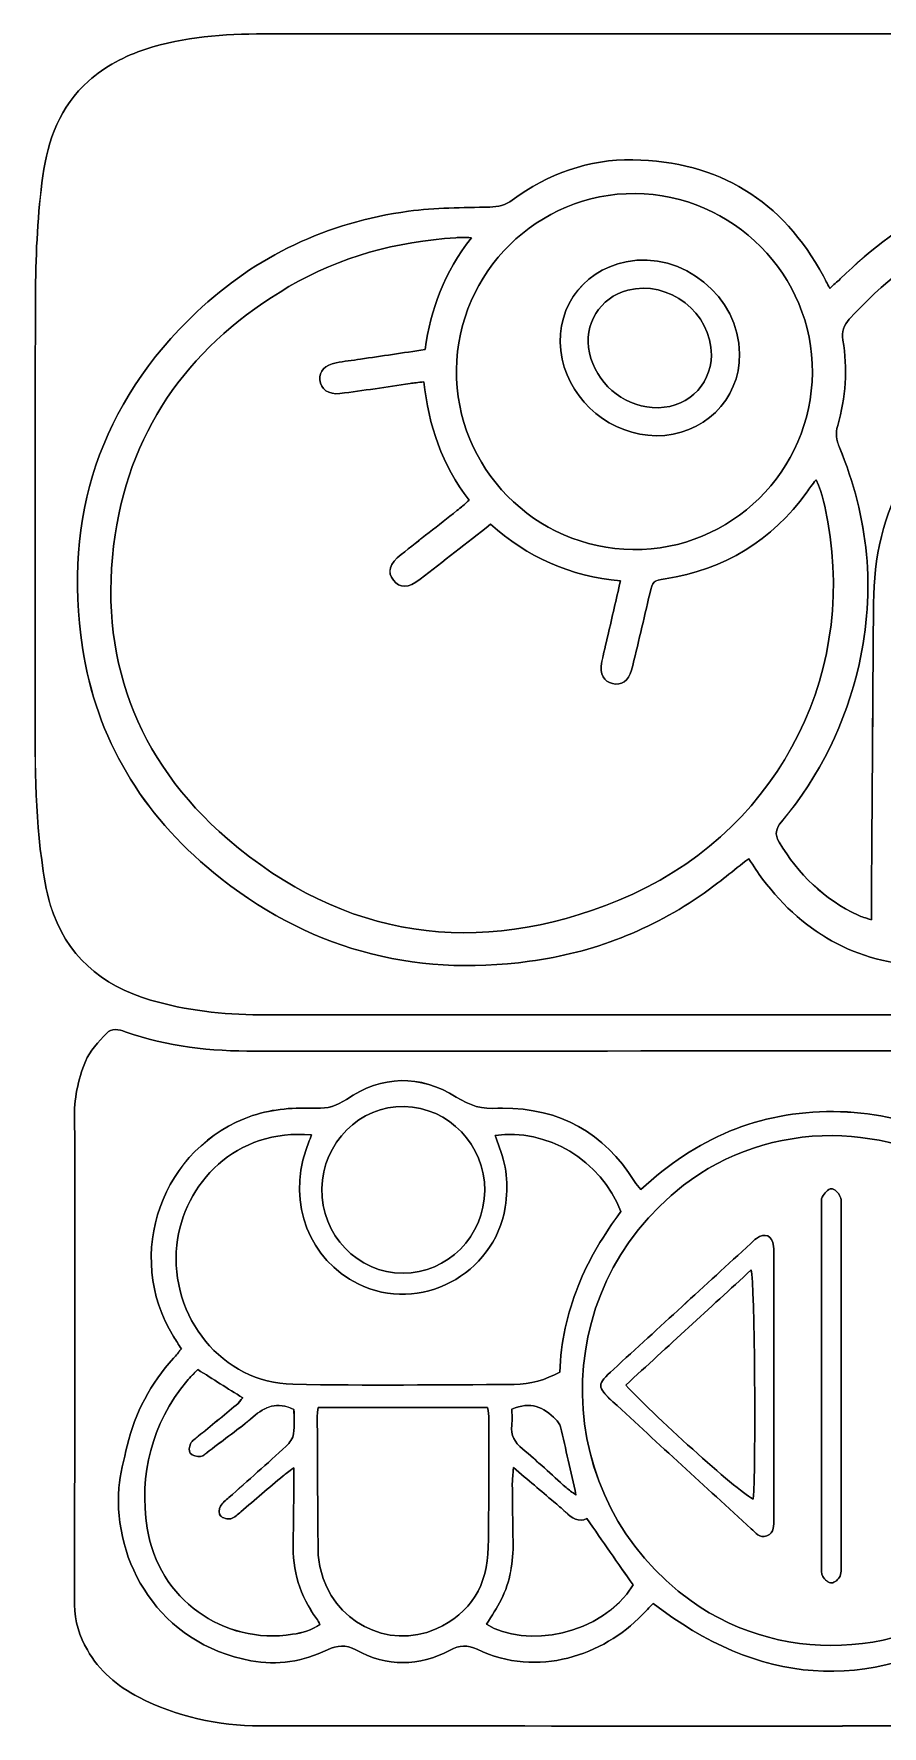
# Model space of a CAD drawing. Extents: x 0 to 300, y 0 to 232.
# Drawn here: x 205.2 to 243.1, y 108.6 to 184 of the extents above; entities that cross this region are included whole.
import ezdxf

# ---------------------------------------------------------------- set-up
doc = ezdxf.new("R2010")
doc.units = 0
doc.layers.get('0').update_dxf_attribs({"linetype": 'CONTINUOUS'})

msp = doc.modelspace()

# ---------------------------------------------------------------- linework, layer by layer
at = {"color": 7}
for points in [[(224.759422, 174.948615)], [(224.759422, 174.948615)], [(235.457339, 169.713339)], [(235.457339, 169.713339)], [(236.717365, 169.764278)], [(236.717365, 169.764278)], [(239.962727, 168.926216)], [(239.962727, 168.926216)], [(237.124448, 147.249216)], [(237.124448, 147.249216)], [(225.812687, 134.903077)], [(225.812687, 134.903077)], [(240.861601, 134.898928)], [(240.861601, 134.898928)], [(225.344363, 132.452851)], [(225.344363, 132.452851)], [(231.637196, 123.770461)], [(231.637196, 123.770461)], [(217.920425, 122.777865)], [(217.920425, 122.777865)], [(226.558744, 122.695161)], [(226.558744, 122.695161)], [(225.425922, 113.105454)], [(225.425922, 113.105454)]]:
    msp.add_lwpolyline(points, close=True, dxfattribs=at)
for points in [[(212.544208, 124.463433), (212.544494, 124.463433)], [(212.54478, 124.463433), (212.544494, 124.463433)], [(238.238669, 123.716088), (238.239241, 123.716088)], [(238.23967, 123.716088), (238.239098, 123.716088)], [(241.243071, 123.745993), (241.243501, 123.745993)], [(241.243787, 123.745993), (241.243358, 123.745993)]]:
    msp.add_lwpolyline(points, dxfattribs=at)
for points in [[(215.498959, 184.038661), (213.708795, 184.039376), (211.937232, 183.911027), (210.221902, 183.355419)], [(210.222045, 183.355419), (211.937375, 183.911027), (213.708938, 184.039376), (215.499103, 184.038661)], [(247.635637, 184.0368), (236.923411, 184.0368), (226.211328, 184.03494), (215.498959, 184.038661)], [(215.499103, 184.038661), (226.211328, 184.03494), (236.923411, 184.0368), (247.635637, 184.0368)], [(210.221902, 183.355419), (209.280245, 183.050357), (208.42072, 182.600062), (207.671086, 181.933561)], [(207.671229, 181.933561), (208.420863, 182.600062), (209.280388, 183.050357), (210.222045, 183.355419)], [(207.671086, 181.933561), (206.399041, 180.802743), (205.852591, 179.296034), (205.635384, 177.703044)], [(205.635527, 177.703044), (205.852734, 179.296177), (206.399184, 180.802886), (207.671229, 181.933561)], [(226.575771, 176.628602), (228.174199, 177.799485), (229.981105, 178.455683), (231.953419, 178.423345)], [(231.953705, 178.423345), (229.981391, 178.455683), (228.174485, 177.799485), (226.576058, 176.628602)], [(231.953419, 178.423345), (235.777139, 178.360673), (238.630155, 176.615009), (240.454804, 173.23214)], [(240.45509, 173.23214), (238.630442, 176.615009), (235.777425, 178.360673), (231.953705, 178.423345)], [(241.203722, 173.109085), (243.977755, 175.83919), (247.263467, 177.616619), (251.121385, 178.171512)], [(251.121671, 178.171512), (247.263753, 177.616762), (243.978041, 175.83919), (241.204009, 173.109085)], [(205.635384, 177.703044), (205.407875, 176.033073), (205.321308, 174.333769), (205.310719, 172.646341)], [(205.310862, 172.646341), (205.321308, 174.333626), (205.408019, 176.033073), (205.635527, 177.703044)], [(232.052578, 176.917066), (227.719182, 176.946399), (224.134274, 173.410856), (224.085052, 169.059144)], [(224.085052, 169.059144), (224.134274, 173.410713), (227.719038, 176.946399), (232.052578, 176.917066)], [(225.568008, 176.312952), (225.95649, 176.320965), (226.263555, 176.399806), (226.575771, 176.628602)], [(226.576058, 176.628602), (226.263841, 176.399949), (225.956776, 176.321108), (225.568294, 176.312952)], [(239.962727, 168.926216), (240.000788, 173.277785), (236.427471, 176.887447), (232.052578, 176.917066)], [(232.052578, 176.917066), (236.427471, 176.887447), (240.000788, 173.277785), (239.962727, 168.926216)], [(252.492733, 176.79072), (248.145599, 176.420696), (244.534793, 174.531372), (241.608659, 171.307331)], [(241.609088, 171.307188), (244.535222, 174.531229), (248.146172, 176.420553), (252.493162, 176.790577)], [(212.494271, 171.628133), (215.15183, 174.142604), (218.326077, 175.632143), (221.943179, 176.124935)], [(221.943465, 176.124935), (218.326363, 175.632143), (215.152116, 174.142604), (212.494557, 171.628133)], [(221.943179, 176.124935), (223.138387, 176.287768), (224.358349, 176.288341), (225.568008, 176.312952)], [(225.568294, 176.312952), (224.358635, 176.288341), (223.138673, 176.287625), (221.943465, 176.124935)], [(216.613037, 172.763673), (218.906582, 174.110839), (221.409464, 174.774478), (224.05157, 174.947327)], [(224.051856, 174.947184), (221.409607, 174.774335), (218.906868, 174.110696), (216.613323, 172.76353)], [(224.759422, 174.948615), (223.5376, 173.395546), (222.934344, 171.760917), (222.684228, 169.956587)], [(222.684514, 169.956444), (222.934488, 171.760917), (223.5376, 173.395403), (224.759422, 174.948615)], [(224.05157, 174.947327), (224.228998, 174.958774), (224.407428, 174.948615), (224.759422, 174.948615)], [(224.759422, 174.948615), (224.407428, 174.948615), (224.228998, 174.958774), (224.051856, 174.947184)], [(231.656799, 173.874745), (234.164975, 174.378841), (236.703486, 172.316954), (236.717365, 169.764278)], [(236.717365, 169.764278), (236.703486, 172.316954), (234.164975, 174.378841), (231.656942, 173.874745)], [(231.656942, 173.874745), (229.594626, 173.460221), (228.364648, 171.586923), (228.80364, 169.5289)], [(228.803497, 169.5289), (228.364648, 171.58678), (229.594483, 173.460221), (231.656799, 173.874745)], [(235.457339, 169.713339), (235.469788, 171.590501), (233.549557, 173.078894), (231.725481, 172.605848)], [(231.725481, 172.605991), (233.549557, 173.078751), (235.469788, 171.590501), (235.457339, 169.713339)], [(240.454804, 173.23214), (240.540799, 173.072741), (240.62007, 172.909908), (240.733967, 172.687264)], [(240.734253, 172.687264), (240.620356, 172.909908), (240.540942, 173.072741), (240.45509, 173.23214)], [(240.733967, 172.687264), (240.911395, 172.846091), (241.063783, 172.971292), (241.203722, 173.109085)], [(241.204009, 173.109085), (241.063926, 172.971292), (240.911681, 172.846091), (240.734253, 172.687264)], [(205.310719, 172.646341), (205.273803, 166.741131), (205.297698, 160.835635), (205.295695, 154.930139)], [(205.295838, 154.930139), (205.297984, 160.835492), (205.274089, 166.741131), (205.310862, 172.646341)], [(208.858424, 161.688149), (209.592462, 166.612066), (212.343027, 170.255783), (216.613037, 172.763673)], [(216.613323, 172.76353), (212.343171, 170.25564), (209.592748, 166.611923), (208.85871, 161.688006)], [(230.017878, 169.809923), (229.741004, 171.080108), (230.475042, 172.281755), (231.725481, 172.605991)], [(231.725481, 172.605848), (230.475185, 172.281612), (229.741147, 171.079965), (230.017878, 169.80978)], [(207.405659, 156.674229), (206.529966, 162.496878), (208.177186, 167.543421), (212.494271, 171.628133)], [(212.494557, 171.628133), (208.177472, 167.543564), (206.530252, 162.496878), (207.405946, 156.674229)], [(241.608659, 171.307331), (241.359687, 171.03289), (241.263247, 170.763743), (241.324774, 170.379983)], [(241.325203, 170.37984), (241.263676, 170.763743), (241.360117, 171.032747), (241.609088, 171.307188)], [(222.684228, 169.956587), (221.697498, 169.810495), (220.749832, 169.67027), (219.802308, 169.530188)], [(219.802594, 169.530044), (220.750118, 169.670127), (221.697642, 169.810495), (222.684514, 169.956444)], [(241.324774, 170.379983), (241.530104, 169.098636), (241.457416, 167.821011), (241.092114, 166.574578)], [(241.092544, 166.574435), (241.457845, 167.820867), (241.530534, 169.098493), (241.325203, 170.37984)], [(218.716419, 169.367068), (218.22377, 169.274777), (217.959344, 168.988602), (217.990394, 168.611424)], [(217.990681, 168.611281), (217.959631, 168.988602), (218.224056, 169.274634), (218.716705, 169.366925)], [(219.802308, 169.530188), (219.440297, 169.476673), (219.075997, 169.434462), (218.716419, 169.367068)], [(218.716705, 169.366925), (219.076283, 169.434319), (219.440583, 169.47653), (219.802594, 169.530044)], [(232.98937, 166.115411), (231.011189, 166.136874), (229.214443, 167.602087), (228.803497, 169.5289)], [(228.80364, 169.5289), (229.214586, 167.602087), (231.011333, 166.136874), (232.989514, 166.115411)], [(232.821672, 167.371574), (231.471358, 167.475026), (230.305769, 168.488799), (230.017878, 169.809923)], [(230.017878, 169.80978), (230.305769, 168.488656), (231.471358, 167.474883), (232.821672, 167.37143)], [(232.821672, 167.37143), (234.276011, 167.259965), (235.448181, 168.301354), (235.457339, 169.713339)], [(235.457339, 169.713339), (235.448181, 168.301354), (234.276011, 167.259965), (232.821672, 167.371574)], [(236.717365, 169.764278), (236.728383, 167.701103), (235.085169, 166.092517), (232.98937, 166.115411)], [(232.989514, 166.115411), (235.085026, 166.092517), (236.728383, 167.70096), (236.717365, 169.764278)], [(217.990394, 168.611424), (218.024449, 168.198332), (218.372867, 167.931188), (218.888124, 167.995863)], [(218.88841, 167.99572), (218.37301, 167.930902), (218.024735, 168.198188), (217.990681, 168.611281)], [(218.888124, 167.995863), (219.931945, 168.126931), (220.971474, 168.292912), (222.013006, 168.443011)], [(222.013292, 168.442868), (220.97176, 168.292769), (219.932231, 168.126788), (218.88841, 167.99572)], [(222.013006, 168.443011), (222.192008, 168.468766), (222.372155, 168.487225), (222.626135, 168.518275)], [(222.626421, 168.518132), (222.372441, 168.487082), (222.192294, 168.468623), (222.013292, 168.442868)], [(222.626135, 168.518275), (222.849494, 166.588886), (223.426994, 164.805447), (224.657401, 163.241361)], [(224.657687, 163.241217), (223.427137, 164.805304), (222.849637, 166.588743), (222.626421, 168.518132)], [(224.085052, 169.059144), (224.035687, 164.687543), (227.575522, 161.082174), (231.959285, 161.038962)], [(231.959285, 161.038962), (227.575379, 161.082174), (224.035687, 164.687543), (224.085052, 169.059144)], [(231.959285, 161.038962), (236.332604, 160.996036), (239.924379, 164.535585), (239.962727, 168.926216)], [(239.962727, 168.926216), (239.924236, 164.535441), (236.332604, 160.996036), (231.959285, 161.038962)], [(241.092114, 166.574578), (240.987231, 166.216573), (241.028584, 165.928539), (241.167235, 165.594001)], [(241.167664, 165.593858), (241.02887, 165.928396), (240.987518, 166.216287), (241.092544, 166.574435)], [(241.167235, 165.594001), (242.467469, 162.46039), (242.79428, 159.233487), (242.044217, 155.912003)], [(242.044646, 155.91186), (242.794709, 159.233344), (242.467898, 162.460247), (241.167664, 165.593858)], [(239.71261, 163.60194), (239.829226, 163.765489), (239.954142, 163.923314), (240.125417, 164.15068)], [(240.125703, 164.150537), (239.954428, 163.923171), (239.829656, 163.765346), (239.712896, 163.601797)], [(240.125417, 164.15068), (240.430908, 163.511652), (240.532643, 162.887363), (240.644967, 162.27266)], [(240.645253, 162.272517), (240.532929, 162.88722), (240.431194, 163.511509), (240.125703, 164.150537)], [(242.689111, 158.653555), (242.70342, 160.680815), (243.119803, 162.614782), (244.153752, 164.371177)], [(244.154181, 164.371034), (243.12009, 162.614638), (242.703706, 160.680671), (242.68954, 158.653412)], [(224.657401, 163.241361), (224.447206, 163.062072), (224.281511, 162.911401), (224.106086, 162.772893)], [(224.106372, 162.77275), (224.281797, 162.911258), (224.447492, 163.061929), (224.657687, 163.241217)], [(233.398171, 159.732289), (236.033838, 160.155112), (238.15482, 161.419002), (239.71261, 163.60194)], [(239.712896, 163.601797), (238.155106, 161.418715), (236.034124, 160.154826), (233.398457, 159.732146)], [(224.106086, 162.772893), (223.280329, 162.120415), (222.44842, 161.475521), (221.625096, 160.819752)], [(221.625382, 160.819609), (222.448706, 161.475378), (223.280472, 162.120415), (224.106372, 162.77275)], [(213.873775, 148.134354), (209.77776, 151.667607), (208.056706, 156.309929), (208.858424, 161.688149)], [(208.85871, 161.688006), (208.056849, 156.309786), (209.778046, 151.667464), (213.874061, 148.134211)], [(222.467165, 159.715691), (223.495819, 160.513832), (224.52018, 161.317839), (225.606642, 162.166775)], [(225.606928, 162.166632), (224.520323, 161.317696), (223.496105, 160.513689), (222.467451, 159.715548)], [(225.606642, 162.166775), (227.24728, 160.700131), (229.154203, 159.846616), (231.398527, 159.638424)], [(231.398813, 159.638281), (229.15449, 159.846473), (227.247566, 160.699988), (225.606928, 162.166632)], [(240.644967, 162.27266), (241.942482, 155.169667), (238.203183, 148.229364), (231.323406, 145.397953)], [(231.323692, 145.39781), (238.203469, 148.22922), (241.942911, 155.169524), (240.645253, 162.272517)], [(221.625096, 160.819752), (221.093098, 160.395928), (220.991935, 160.042502), (221.271814, 159.669045)], [(221.2721, 159.668902), (220.992221, 160.042359), (221.093384, 160.395928), (221.625382, 160.819609)], [(221.271814, 159.669045), (221.549975, 159.29759), (221.94089, 159.307463), (222.467165, 159.715691)], [(222.467451, 159.715548), (221.941033, 159.307177), (221.550262, 159.297447), (221.2721, 159.668902)], [(231.398527, 159.638424), (231.205359, 158.795211), (231.028646, 158.021681), (230.850932, 157.248295)], [(230.851218, 157.248152), (231.028932, 158.021538), (231.205788, 158.795068), (231.398813, 159.638281)], [(232.707632, 159.061496), (232.846426, 159.648154), (232.845568, 159.643718), (233.398171, 159.732289)], [(233.398457, 159.732146), (232.845854, 159.643432), (232.846713, 159.647868), (232.707918, 159.061353)], [(231.892893, 155.658453), (232.180355, 156.788699), (232.439057, 157.926385), (232.707632, 159.061496)], [(232.707918, 159.061353), (232.439343, 157.926242), (232.180498, 156.788699), (231.893179, 155.65831)], [(242.597106, 145.540182), (242.62744, 149.911211), (242.658061, 154.282383), (242.689111, 158.653555)], [(242.68954, 158.653412), (242.65849, 154.282383), (242.62787, 149.911211), (242.597535, 145.540039)], [(230.850932, 157.248295), (230.753632, 156.8249), (230.641023, 156.404366), (230.560608, 155.97768)], [(230.560894, 155.977537), (230.641452, 156.404223), (230.754062, 156.824757), (230.851218, 157.248152)], [(213.244191, 146.633512), (210.064506, 149.238987), (208.018788, 152.597674), (207.405659, 156.674229)], [(207.405946, 156.674229), (208.019074, 152.597531), (210.064793, 149.238987), (213.244477, 146.633512)], [(230.560608, 155.97768), (230.468173, 155.488179), (230.658623, 155.149491), (231.0441, 155.058917)], [(231.044386, 155.058774), (230.658909, 155.149348), (230.46846, 155.488036), (230.560894, 155.977537)], [(231.0441, 155.058917), (231.430864, 154.968057), (231.770983, 155.179397), (231.892893, 155.658453)], [(231.893179, 155.65831), (231.771269, 155.179254), (231.431151, 154.967914), (231.044386, 155.058774)], [(242.044217, 155.912003), (241.454125, 153.298086), (240.304991, 150.95632), (238.589376, 148.899441)], [(238.589805, 148.899298), (240.305278, 150.956177), (241.454554, 153.298086), (242.044646, 155.91186)], [(205.295695, 154.930139), (205.294264, 152.347843), (205.232307, 149.762829), (205.582299, 147.194557)], [(205.582442, 147.194557), (205.232451, 149.762686), (205.29498, 152.347843), (205.295838, 154.930139)], [(238.589376, 148.899441), (238.333249, 148.592376), (238.26514, 148.35156), (238.480629, 147.991123)], [(238.481058, 147.99098), (238.265569, 148.351417), (238.333679, 148.592233), (238.589805, 148.899298)], [(231.323406, 145.397953), (225.029142, 142.807359), (219.058827, 143.661876), (213.873775, 148.134354)], [(213.874061, 148.134211), (219.059113, 143.661733), (225.029428, 142.807216), (231.323692, 145.39781)], [(238.480629, 147.991123), (239.337722, 146.557818), (240.47827, 145.439306), (241.998, 144.726159)], [(241.998429, 144.726016), (240.478699, 145.439162), (239.338151, 146.557675), (238.481058, 147.99098)], [(205.582299, 147.194557), (205.674447, 146.518613), (205.767311, 145.831937), (205.967919, 145.183609)], [(205.968062, 145.183609), (205.767454, 145.831937), (205.674447, 146.518613), (205.582442, 147.194557)], [(237.124448, 147.249216), (236.430618, 146.713927), (235.799461, 146.189655), (235.130957, 145.718039)], [(235.131243, 145.718039), (235.799604, 146.189655), (236.430762, 146.713927), (237.124448, 147.249216)], [(237.124448, 147.249216), (237.355248, 146.908525), (237.535395, 146.616341), (237.741154, 146.343331)], [(237.740868, 146.343331), (237.535395, 146.616341), (237.355391, 146.908525), (237.124448, 147.249216)], [(227.348156, 142.672428), (222.071528, 141.953414), (217.351224, 143.267957), (213.244191, 146.633512)], [(213.244477, 146.633512), (217.35151, 143.267957), (222.071815, 141.953414), (227.348443, 142.672428)], [(235.130957, 145.718039), (232.788905, 144.065525), (230.191013, 143.059908), (227.348156, 142.672428)], [(227.348443, 142.672428), (230.191157, 143.059908), (232.789048, 144.065382), (235.131243, 145.718039)], [(245.323347, 142.466525), (242.15096, 142.47511), (239.639922, 143.824137), (237.740868, 146.343331)], [(237.741154, 146.343331), (239.640208, 143.824137), (242.151246, 142.47511), (245.323633, 142.466525)], [(205.967919, 145.183609), (206.660032, 142.947871), (208.240287, 141.583534), (210.43453, 140.945508)], [(210.434673, 140.945508), (208.24043, 141.583534), (206.660175, 142.947871), (205.968062, 145.183609)], [(242.597106, 144.524692), (242.597106, 144.912029), (242.595103, 145.226106), (242.597106, 145.540182)], [(242.597535, 145.540039), (242.595246, 145.225962), (242.597535, 144.911886), (242.597535, 144.524549)], [(241.998, 144.726159), (242.156111, 144.651897), (242.330964, 144.612834), (242.597106, 144.524692)], [(242.597535, 144.524549), (242.331536, 144.612834), (242.156683, 144.651897), (241.998429, 144.726016)], [(210.43453, 140.945508), (212.016502, 140.485482), (213.652133, 140.287593), (215.30708, 140.287736)], [(215.307223, 140.287736), (213.652419, 140.287593), (212.016646, 140.485339), (210.434673, 140.945508)], [(208.468654, 139.458688), (208.694017, 139.710951), (209.027696, 139.631824), (209.310437, 139.530804)], [(209.31058, 139.530661), (209.027839, 139.631824), (208.69416, 139.710808), (208.468798, 139.458545)], [(215.30708, 140.287736), (233.343941, 140.289453), (251.380516, 140.291313), (269.417377, 140.284016)], [(269.41752, 140.284016), (251.380659, 140.291313), (233.344084, 140.289453), (215.307223, 140.287736)], [(207.536441, 138.211969), (207.727892, 138.677861), (208.12224, 139.071351), (208.468654, 139.458688)], [(208.468798, 139.458545), (208.122383, 139.071208), (207.728035, 138.677718), (207.536584, 138.211826)], [(209.310437, 139.530804), (211.188457, 138.859439), (213.128863, 138.664125), (215.112338, 138.665699)], [(215.112481, 138.665556), (213.129006, 138.663982), (211.1886, 138.859296), (209.31058, 139.530661)], [(207.043649, 135.606923), (207.024189, 136.520106), (207.199614, 137.391793), (207.536441, 138.211969)], [(207.536584, 138.211826), (207.199757, 137.39165), (207.024332, 136.519963), (207.043792, 135.60678)], [(215.112338, 138.665699), (231.068138, 138.677718), (247.023796, 138.673283), (262.979739, 138.672138)], [(262.979882, 138.671995), (247.023939, 138.67314), (231.068281, 138.677575), (215.112481, 138.665556)], [(224.074177, 136.619409), (222.449565, 137.631751), (220.769148, 137.591257), (219.173297, 136.515527)], [(219.17344, 136.515384), (220.769292, 137.591114), (222.449565, 137.631608), (224.07432, 136.619265)], [(225.926012, 136.122753), (225.244774, 136.054214), (224.675287, 136.244949), (224.074177, 136.619409)], [(224.07432, 136.619265), (224.67543, 136.244663), (225.24506, 136.054071), (225.926155, 136.12261)], [(217.839294, 136.119032), (216.875029, 136.157952), (215.921782, 136.10086), (214.991858, 135.789503)], [(214.992001, 135.789359), (215.921925, 136.100717), (216.875172, 136.157809), (217.839437, 136.118889)], [(219.173297, 136.515527), (218.746181, 136.227636), (218.337381, 136.099), (217.839294, 136.119032)], [(217.839437, 136.118889), (218.337524, 136.098714), (218.746324, 136.22735), (219.17344, 136.515384)], [(221.749439, 136.197015), (219.777125, 136.238796), (218.116454, 134.581989), (218.082972, 132.539133)], [(218.082972, 132.53899), (218.116454, 134.581989), (219.777125, 136.238653), (221.749439, 136.196872)], [(225.344363, 132.452851), (225.361962, 134.476963), (223.751086, 136.154661), (221.749439, 136.197015)], [(221.749439, 136.196872), (223.751229, 136.154661), (225.361962, 134.476963), (225.344363, 132.452851)], [(226.131915, 136.123468), (226.063233, 136.123325), (225.993836, 136.129621), (225.926012, 136.122753)], [(225.926155, 136.12261), (225.994122, 136.129478), (226.063376, 136.123182), (226.132058, 136.123325)], [(232.023389, 132.855213), (230.662629, 135.033287), (228.703908, 136.130193), (226.131915, 136.123468)], [(226.132058, 136.123325), (228.704051, 136.13005), (230.662772, 135.033143), (232.023532, 132.85507)], [(240.905672, 135.97151), (237.558861, 135.995691), (234.760934, 134.762279), (232.311996, 132.489196)], [(232.312139, 132.489052), (234.760934, 134.762136), (237.559004, 135.995548), (240.905815, 135.971366)], [(249.407915, 132.396332), (247.014066, 134.660401), (244.241035, 135.947328), (240.905672, 135.97151)], [(240.905815, 135.971366), (244.241178, 135.947185), (247.014066, 134.660258), (249.408058, 132.396189)], [(207.053665, 130.525037), (207.053665, 132.219047), (207.079421, 133.913629), (207.043649, 135.606923)], [(207.043792, 135.60678), (207.079564, 133.913486), (207.053808, 132.218904), (207.053808, 130.524894)], [(214.991858, 135.789503), (210.955797, 134.437901), (209.207128, 129.556909), (211.469051, 125.933225)], [(211.469194, 125.933082), (209.207271, 129.556766), (210.95594, 134.437757), (214.992001, 135.789359)], [(217.61894, 134.930121), (214.260826, 135.236184), (211.900459, 132.766499), (211.609705, 130.008063)], [(211.609705, 130.008063), (211.900459, 132.766499), (214.260826, 135.236184), (217.61894, 134.930121)], [(231.416126, 131.511767), (230.547873, 133.829637), (228.072893, 135.236327), (225.812687, 134.903077)], [(225.812687, 134.903077), (228.072893, 135.236327), (230.547873, 133.829637), (231.416126, 131.511767)], [(217.364817, 134.241585), (217.443372, 134.466947), (217.52994, 134.689591), (217.61894, 134.930121)], [(217.61894, 134.930121), (217.52994, 134.689591), (217.443229, 134.466947), (217.364817, 134.241585)], [(225.812687, 134.903077), (225.867776, 134.739815), (225.89625, 134.632499), (225.939319, 134.531337)], [(225.939319, 134.531337), (225.89625, 134.632499), (225.867776, 134.739815), (225.812687, 134.903077)], [(225.939319, 134.531337), (226.325226, 133.621731), (226.417374, 132.680503), (226.259978, 131.708369)], [(226.259978, 131.708369), (226.417374, 132.680646), (226.325226, 133.621731), (225.939319, 134.531337)], [(234.21477, 132.683365), (236.103235, 134.138419), (238.423681, 134.911949), (240.861601, 134.898928)], [(240.861601, 134.898928), (238.423681, 134.911949), (236.103235, 134.138419), (234.214913, 132.683508)], [(251.06973, 127.853885), (249.507218, 132.067661), (245.359548, 134.875032), (240.861601, 134.898928)], [(240.861601, 134.898928), (245.359691, 134.875032), (249.507361, 132.067517), (251.069587, 127.853742)], [(219.697711, 128.286294), (217.542245, 129.34328), (216.544784, 131.887943), (217.364817, 134.241585)], [(217.364817, 134.241585), (216.544784, 131.887943), (217.542102, 129.34328), (219.697711, 128.286294)], [(232.311996, 132.489196), (232.207971, 132.619834), (232.102087, 132.72901), (232.023389, 132.855213)], [(232.023532, 132.85507), (232.10223, 132.728867), (232.208114, 132.619548), (232.312139, 132.489052)], [(218.082972, 132.539133), (218.048774, 130.470235), (219.681542, 128.764349), (221.701219, 128.758911)], [(221.701219, 128.758768), (219.681542, 128.764349), (218.048774, 130.470092), (218.082972, 132.53899)], [(221.701219, 128.758911), (223.685982, 128.753331), (225.326906, 130.417006), (225.344363, 132.452851)], [(225.344363, 132.452851), (225.326906, 130.417149), (223.685982, 128.753331), (221.701219, 128.758768)], [(234.550881, 114.147845), (228.230146, 118.680705), (228.062305, 127.942599), (234.21477, 132.683365)], [(234.214913, 132.683508), (228.062448, 127.942742), (228.230289, 118.680848), (234.551025, 114.147988)], [(240.372672, 131.756446), (240.372815, 131.893237), (240.33876, 132.05836), (240.401432, 132.160238)], [(240.401718, 132.160238), (240.339046, 132.05836), (240.373101, 131.893237), (240.372958, 131.756446)], [(240.401432, 132.160238), (240.498016, 132.316632), (240.662853, 132.529832), (240.802363, 132.532408)], [(240.802649, 132.532408), (240.663139, 132.529832), (240.498302, 132.316632), (240.401718, 132.160238)], [(240.802363, 132.532408), (240.940728, 132.535127), (241.142052, 132.3318), (241.208587, 132.173688)], [(241.208873, 132.173688), (241.142338, 132.3318), (240.941014, 132.535127), (240.802649, 132.532408)], [(241.208587, 132.173688), (241.28285, 131.996975), (241.241497, 131.76961), (241.24164, 131.56428)], [(241.241927, 131.56428), (241.241927, 131.76961), (241.282993, 131.996975), (241.208873, 132.173688)], [(226.259978, 131.708369), (225.770333, 128.682932), (222.436544, 126.943277), (219.697711, 128.286294)], [(219.697711, 128.286294), (222.436687, 126.943277), (225.770333, 128.682932), (226.259978, 131.708369)], [(229.511063, 128.179694), (229.980818, 129.400371), (230.681373, 130.493558), (231.416126, 131.511767)], [(231.416126, 131.511767), (230.68123, 130.493558), (229.980818, 129.400371), (229.511063, 128.179694)], [(240.372958, 131.756446), (240.371527, 126.40713), (240.371527, 121.05767), (240.374389, 115.708354)], [(240.374103, 115.708354), (240.372099, 121.05767), (240.372386, 126.40713), (240.372672, 131.756446)], [(241.24164, 131.56428), (241.243071, 128.958232), (241.243071, 126.352184), (241.243071, 123.745993)], [(241.243358, 123.745993), (241.243358, 126.352041), (241.243358, 128.958232), (241.241927, 131.56428)], [(237.46242, 130.315128), (237.854766, 130.588425), (238.171418, 130.445481), (238.229368, 129.963849)], [(238.229797, 129.963992), (238.171847, 130.445624), (237.855195, 130.588568), (237.46285, 130.315271)], [(207.046367, 113.973994), (207.058244, 119.491008), (207.053379, 125.008023), (207.053665, 130.525037)], [(207.053808, 130.524894), (207.053808, 125.00788), (207.058387, 119.490865), (207.04651, 113.973851)], [(211.609705, 130.008063), (211.27202, 126.802766), (213.646695, 123.872769), (216.784598, 123.808952)], [(216.784598, 123.808952), (213.646695, 123.872769), (211.27202, 126.802766), (211.609705, 130.008063)], [(231.086596, 124.47073), (233.127307, 126.342025), (235.168446, 128.212604), (237.209442, 130.083613)], [(237.209872, 130.083756), (235.168875, 128.212747), (233.127736, 126.342168), (231.087026, 124.470873)], [(237.209442, 130.083613), (237.293721, 130.16088), (237.369271, 130.250453), (237.46242, 130.315128)], [(237.46285, 130.315271), (237.369843, 130.250596), (237.29415, 130.161023), (237.209872, 130.083756)], [(238.229368, 129.963849), (238.251117, 129.78313), (238.238669, 129.598118), (238.238669, 129.415109)], [(238.239098, 129.415253), (238.239098, 129.598261), (238.251547, 129.783273), (238.229797, 129.963992)], [(238.238669, 129.415109), (238.238669, 127.515483), (238.238669, 125.615714), (238.238669, 123.716088)], [(238.239098, 123.716088), (238.239098, 125.615714), (238.239241, 127.515483), (238.239098, 129.415253)], [(237.232909, 128.906864), (235.366908, 127.194252), (233.521512, 125.5001), (231.637196, 123.770461)], [(231.637196, 123.770461), (233.521512, 125.5001), (235.366908, 127.194252), (237.232765, 128.906864)], [(237.232765, 128.906864), (237.390591, 128.355835), (237.448827, 120.144631), (237.321766, 118.689147)], [(237.321909, 118.689147), (237.44897, 120.144631), (237.390591, 128.355978), (237.232909, 128.906864)], [(228.70076, 124.349678), (228.722938, 125.698132), (229.040163, 126.955726), (229.511063, 128.179694)], [(229.511063, 128.179694), (229.040163, 126.955869), (228.722938, 125.698275), (228.70076, 124.349678)], [(211.81246, 125.389779), (211.689405, 125.240539), (211.581517, 125.098597), (211.462182, 124.966957)], [(211.462326, 124.966814), (211.58166, 125.098311), (211.689548, 125.240396), (211.812603, 125.389636)], [(211.469051, 125.933225), (211.577082, 125.760232), (211.686829, 125.588384), (211.81246, 125.389779)], [(211.812603, 125.389636), (211.686973, 125.588241), (211.577082, 125.760089), (211.469194, 125.933082)], [(211.462182, 124.966957), (210.442686, 123.841862), (209.741272, 122.547065), (209.398149, 121.066399)], [(209.398292, 121.066256), (209.741272, 122.546922), (210.442829, 123.841719), (211.462326, 124.966814)], [(212.053133, 123.946602), (210.481176, 122.025655), (209.920847, 119.795784), (210.292731, 117.387626)], [(210.29316, 117.387912), (209.921133, 119.79607), (210.481463, 122.025942), (212.053562, 123.946888)], [(212.544494, 124.463433), (212.38996, 124.30203), (212.20781, 124.135477), (212.053133, 123.946602)], [(212.053562, 123.946888), (212.208239, 124.135477), (212.390246, 124.30203), (212.54478, 124.463433)], [(214.550291, 123.202405), (213.869482, 123.630665), (213.235033, 124.029306), (212.544208, 124.463433)], [(212.544494, 124.463433), (213.235319, 124.029306), (213.869768, 123.630665), (214.55072, 123.202691)], [(216.784598, 123.808952), (220.077036, 123.741844), (223.371905, 123.785915), (226.665487, 123.800366)], [(226.665487, 123.800366), (223.371905, 123.785915), (220.077036, 123.741701), (216.784598, 123.808952)], [(226.665487, 123.800366), (227.378634, 123.803371), (228.056581, 124.006126), (228.70076, 124.349678)], [(228.70076, 124.349678), (228.056581, 124.005983), (227.378777, 123.803371), (226.665487, 123.800366)], [(231.059696, 123.032417), (230.331668, 123.703639), (230.338393, 123.78477), (231.086596, 124.47073)], [(231.087026, 124.470873), (230.338823, 123.784913), (230.332241, 123.703783), (231.060125, 123.03256)], [(214.262686, 122.883034), (214.373721, 122.975469), (214.458715, 123.099525), (214.550291, 123.202405)], [(214.55072, 123.202691), (214.459145, 123.099668), (214.374294, 122.975755), (214.263115, 122.88332)], [(216.835967, 122.687005), (216.072882, 123.047298), (215.53931, 122.809058), (215.010889, 122.353898)], [(215.011318, 122.354184), (215.539739, 122.809344), (216.073312, 123.047584), (216.836396, 122.687291)], [(228.506877, 122.245008), (227.979886, 122.793605), (227.376201, 123.059747), (226.558744, 122.695161)], [(226.558744, 122.695161), (227.376345, 123.059747), (227.98003, 122.793605), (228.506877, 122.245151)], [(237.226756, 117.36602), (235.169018, 119.252768), (233.112282, 121.140089), (231.059696, 123.032417)], [(231.060125, 123.03256), (233.112712, 121.140232), (235.169448, 119.252768), (237.227185, 117.366163)], [(231.637196, 123.770461), (233.07279, 122.223402), (236.864459, 118.841965), (237.321909, 118.689147)], [(237.321766, 118.689147), (236.864459, 118.841821), (233.07279, 122.223402), (231.637196, 123.770461)], [(238.239241, 123.716088), (238.239241, 121.839213), (238.239241, 119.962481), (238.239241, 118.085605)], [(238.23967, 118.085749), (238.239527, 119.962481), (238.239527, 121.839213), (238.23967, 123.716088)], [(241.243501, 123.745993), (241.243501, 121.116908), (241.243501, 118.487967), (241.24207, 115.859025)], [(241.242356, 115.859025), (241.244073, 118.48811), (241.243787, 121.117052), (241.243787, 123.745993)], [(212.566387, 121.489365), (213.130723, 121.955257), (213.700782, 122.414423), (214.262686, 122.883034)], [(214.263115, 122.88332), (213.701068, 122.41471), (213.131152, 121.955543), (212.566816, 121.489651)], [(215.010889, 122.353898), (214.387887, 121.817607), (213.712372, 121.342271), (213.057891, 120.84261)], [(213.058321, 120.842896), (213.712802, 121.342414), (214.388459, 121.81775), (215.011318, 122.354184)], [(216.820799, 121.604693), (216.873885, 121.97858), (216.835967, 122.365345), (216.835967, 122.687005)], [(216.836396, 122.687291), (216.836396, 122.365631), (216.874314, 121.978866), (216.821229, 121.604979)], [(217.920425, 122.777865), (217.897245, 122.602869), (217.874923, 122.514298), (217.875352, 122.42587)], [(217.875352, 122.42587), (217.875352, 122.514298), (217.897245, 122.603012), (217.920425, 122.777865)], [(217.875352, 122.42587), (217.884796, 120.414636), (217.893095, 118.403402), (217.912984, 116.392168)], [(217.912984, 116.392168), (217.893095, 118.403402), (217.884939, 120.414636), (217.875352, 122.42587)], [(225.474286, 122.777865), (222.94107, 122.777865), (220.457648, 122.777865), (217.920425, 122.777865)], [(217.920425, 122.777865), (220.457504, 122.777865), (222.94107, 122.777865), (225.474286, 122.777865)], [(225.534812, 122.23442), (225.534812, 122.407841), (225.49718, 122.581406), (225.474286, 122.777865)], [(225.474286, 122.777865), (225.49718, 122.581406), (225.535241, 122.407841), (225.534812, 122.23442)], [(226.558744, 122.695161), (226.558744, 122.479671), (226.581924, 122.230413), (226.553736, 121.987022)], [(226.553736, 121.987165), (226.581924, 122.230413), (226.558744, 122.479671), (226.558744, 122.695161)], [(216.486834, 121.047654), (216.64194, 121.190455), (216.792468, 121.405372), (216.820799, 121.604693)], [(216.821229, 121.604979), (216.792897, 121.405658), (216.64237, 121.190741), (216.487263, 121.04794)], [(225.503333, 116.543554), (225.536958, 118.440176), (225.529661, 120.337655), (225.534812, 122.23442)], [(225.534812, 122.23442), (225.529661, 120.337512), (225.537101, 118.440033), (225.503333, 116.543554)], [(227.029358, 120.93018), (226.680511, 121.219359), (226.501223, 121.531289), (226.553736, 121.987165)], [(226.553736, 121.987022), (226.501223, 121.531146), (226.680654, 121.219359), (227.029358, 120.930037)], [(228.506877, 122.245151), (228.597737, 122.150571), (228.696897, 122.035242), (228.725514, 121.914047)], [(228.725514, 121.913904), (228.696897, 122.035242), (228.597594, 122.150428), (228.506877, 122.245008)], [(228.725514, 121.914047), (228.960177, 120.923455), (229.178957, 119.929284), (229.417627, 118.869294)], [(229.417627, 118.869151), (229.178957, 119.929141), (228.960177, 120.923311), (228.725514, 121.913904)], [(209.398149, 121.066399), (209.253917, 120.443111), (209.077061, 119.81739), (209.026695, 119.184086)], [(209.026838, 119.183943), (209.077204, 119.81739), (209.25406, 120.442968), (209.398292, 121.066256)], [(212.203231, 120.738729), (212.134406, 120.81156), (212.164598, 121.038926), (212.226125, 121.158261)], [(212.226554, 121.158547), (212.165027, 121.039212), (212.134692, 120.811846), (212.203661, 120.739015)], [(212.226125, 121.158261), (212.294664, 121.291904), (212.443618, 121.387916), (212.566387, 121.489365)], [(212.566816, 121.489651), (212.444047, 121.388202), (212.295236, 121.292047), (212.226554, 121.158547)], [(213.057891, 120.84261), (212.931116, 120.74574), (212.803196, 120.601508), (212.662971, 120.584624)], [(212.6634, 120.58491), (212.803482, 120.601794), (212.931545, 120.746026), (213.058321, 120.842896)], [(213.934014, 118.756112), (214.785527, 119.519196), (215.64591, 120.27298), (216.486834, 121.047654)], [(216.487263, 121.04794), (215.646339, 120.273266), (214.785956, 119.519483), (213.934444, 118.756398)], [(228.972626, 119.205835), (228.324584, 119.780474), (227.695572, 120.377863), (227.029358, 120.93018)], [(227.029358, 120.930037), (227.695572, 120.377863), (228.324584, 119.780331), (228.972626, 119.205692)], [(212.662971, 120.584624), (212.512586, 120.566595), (212.304394, 120.632129), (212.203231, 120.738729)], [(212.203661, 120.739015), (212.304823, 120.632415), (212.513015, 120.566881), (212.6634, 120.58491)], [(216.829241, 120.077523), (216.592861, 119.90453), (216.464798, 119.822112), (216.349327, 119.724527)], [(216.349756, 119.724813), (216.465228, 119.822398), (216.593148, 119.904817), (216.829671, 120.077809)], [(216.829241, 119.23431), (216.831817, 119.477129), (216.829241, 119.720091), (216.829241, 120.077523)], [(216.829671, 120.077809), (216.829671, 119.720377), (216.83196, 119.477558), (216.829671, 119.234596)], [(226.628428, 120.090544), (226.604532, 119.781046), (226.575342, 119.58516), (226.576773, 119.389416)], [(226.577059, 119.389559), (226.575628, 119.585303), (226.604818, 119.781189), (226.628714, 120.090687)], [(228.426032, 118.569526), (227.856545, 119.052589), (227.286056, 119.534364), (226.628428, 120.090544)], [(226.628714, 120.090687), (227.286343, 119.534507), (227.856688, 119.052732), (228.426319, 118.56967)], [(216.349327, 119.724527), (215.720459, 119.192958), (215.095883, 118.65638), (214.466728, 118.125241)], [(214.467157, 118.125527), (215.096312, 118.656667), (215.721031, 119.193244), (216.349756, 119.724813)], [(226.576773, 119.389416), (226.583498, 118.522165), (226.598093, 117.654913), (226.611257, 116.787518)], [(226.611543, 116.787661), (226.598379, 117.655056), (226.583784, 118.522308), (226.577059, 119.389559)], [(209.026695, 119.184086), (208.768565, 115.924273), (210.790245, 112.234053), (214.91359, 111.476835)], [(214.913733, 111.476692), (210.790531, 112.23391), (208.768851, 115.92413), (209.026838, 119.183943)], [(213.554404, 118.367487), (213.634962, 118.521163), (213.798225, 118.634345), (213.934014, 118.756112)], [(213.934444, 118.756398), (213.798654, 118.634631), (213.635248, 118.521449), (213.554833, 118.367773)], [(216.798907, 116.763766), (216.816936, 117.58709), (216.820513, 118.4107), (216.829241, 119.23431)], [(216.829671, 119.234596), (216.820942, 118.410986), (216.817365, 117.587376), (216.799336, 116.764052)], [(228.941576, 118.119231), (228.779744, 118.279632), (228.600027, 118.42186), (228.426032, 118.569526)], [(228.426319, 118.56967), (228.600313, 118.422004), (228.78003, 118.279775), (228.941862, 118.119374)], [(229.417627, 118.869294), (229.243347, 118.999933), (229.099401, 119.093226), (228.972626, 119.205835)], [(228.972626, 119.205692), (229.099544, 119.093226), (229.24349, 118.999933), (229.417627, 118.869151)], [(213.557409, 117.941087), (213.482717, 118.013633), (213.49302, 118.250442), (213.554404, 118.367487)], [(213.554833, 118.367773), (213.493306, 118.250728), (213.483003, 118.013776), (213.557838, 117.941373)], [(214.02559, 117.812881), (213.881931, 117.778826), (213.662435, 117.839209), (213.557409, 117.941087)], [(213.557838, 117.941373), (213.662864, 117.839352), (213.882503, 117.778969), (214.02602, 117.813167)], [(214.466728, 118.125241), (214.327647, 118.007909), (214.188567, 117.851801), (214.02559, 117.812881)], [(214.02602, 117.813167), (214.188996, 117.851944), (214.328077, 118.008052), (214.467157, 118.125527)], [(229.900976, 117.816172), (229.546405, 117.644181), (229.232186, 117.831339), (228.941576, 118.119231)], [(228.941862, 118.119374), (229.232472, 117.831483), (229.546835, 117.644324), (229.901262, 117.816315)], [(231.96415, 114.857271), (231.283771, 115.832983), (230.608113, 116.801827), (229.900976, 117.816172)], [(229.901262, 117.816315), (230.608399, 116.80197), (231.284057, 115.833269), (231.964437, 114.857414)], [(238.239241, 117.810878), (238.227079, 117.519409), (238.292183, 117.182582), (237.930745, 117.047937)], [(237.931174, 117.04808), (238.292613, 117.182725), (238.227508, 117.519552), (238.23967, 117.811021)], [(238.239241, 118.085605), (238.239241, 117.993887), (238.242675, 117.902311), (238.239241, 117.810878)], [(238.23967, 117.811021), (238.243534, 117.902454), (238.23967, 117.99403), (238.23967, 118.085749)], [(210.292731, 117.387626), (210.779799, 114.233411), (213.682038, 112.171524), (216.773008, 112.655588)], [(216.773437, 112.655874), (213.682324, 112.17181), (210.780229, 114.233697), (210.29316, 117.387912)], [(237.930745, 117.047937), (237.610945, 116.928745), (237.424073, 117.184871), (237.226756, 117.36602)], [(237.227185, 117.366163), (237.424502, 117.185014), (237.611374, 116.928888), (237.931174, 117.04808)], [(217.848452, 113.355285), (217.091807, 114.366625), (216.771577, 115.509892), (216.798907, 116.763766)], [(216.799336, 116.764052), (216.772007, 115.510035), (217.092236, 114.366911), (217.848881, 113.355571)], [(217.912984, 116.392168), (217.915846, 116.120302), (217.959344, 115.844573), (218.018153, 115.578288)], [(218.018153, 115.578288), (217.959344, 115.844573), (217.915703, 116.120302), (217.912984, 116.392168)], [(223.174016, 112.896833), (224.73567, 113.591379), (225.473427, 114.865284), (225.503333, 116.543554)], [(225.503333, 116.543554), (225.473427, 114.865284), (224.73567, 113.591235), (223.174016, 112.896833)], [(226.611257, 116.787518), (226.62485, 115.884495), (226.486914, 115.009516), (226.0784, 114.19721)], [(226.078686, 114.197353), (226.487057, 115.009659), (226.624993, 115.884638), (226.611543, 116.787661)], [(218.018153, 115.578288), (218.534269, 113.243677), (221.018406, 111.938292), (223.174016, 112.896833)], [(223.174016, 112.896833), (221.018406, 111.938292), (218.534269, 113.243677), (218.018153, 115.578288)], [(240.424326, 115.2396), (240.351781, 115.363514), (240.374103, 115.54967), (240.374103, 115.708354)], [(240.374389, 115.708354), (240.374389, 115.54967), (240.352067, 115.363514), (240.424612, 115.2396)], [(241.24207, 115.859025), (241.241927, 115.654124), (241.270258, 115.430336), (241.19757, 115.250761)], [(241.197856, 115.250761), (241.270544, 115.430336), (241.242213, 115.654124), (241.242356, 115.859025)], [(231.964437, 114.857414), (230.581785, 112.596779), (227.133955, 112.027435), (225.425922, 113.105454)], [(225.425922, 113.105454), (227.134098, 112.027578), (230.581785, 112.596779), (231.96415, 114.857271)], [(248.45524, 115.324594), (244.818964, 111.585868), (238.783974, 111.112249), (234.550881, 114.147845)], [(234.551025, 114.147988), (238.784117, 111.112249), (244.819107, 111.586011), (248.455383, 115.324737)], [(240.815241, 114.945842), (240.682599, 114.943124), (240.503453, 115.103954), (240.424326, 115.2396)], [(240.424612, 115.2396), (240.503883, 115.104097), (240.683028, 114.943267), (240.815527, 114.945842)], [(241.19757, 115.250761), (241.141766, 115.112396), (240.949743, 114.948561), (240.815241, 114.945842)], [(240.815527, 114.945842), (240.949886, 114.948561), (241.142052, 115.112396), (241.197856, 115.250761)], [(207.619146, 111.957036), (207.283177, 112.544552), (207.044793, 113.236236), (207.046367, 113.973994)], [(207.04651, 113.973851), (207.044937, 113.236236), (207.28332, 112.544552), (207.619289, 111.956893)], [(225.425922, 113.105454), (225.661015, 113.494938), (225.895392, 113.833196), (226.078686, 114.197353)], [(226.0784, 114.19721), (225.895392, 113.833196), (225.660872, 113.494795), (225.425922, 113.105454)], [(232.369374, 113.521695), (232.526483, 113.683813), (232.68159, 113.847791), (232.862881, 114.037525)], [(232.863024, 114.037381), (232.68159, 113.847648), (232.526483, 113.683527), (232.369517, 113.521552)], [(232.862881, 114.037525), (237.51894, 110.421567), (242.377181, 109.966979), (247.481389, 113.083276)], [(247.481532, 113.083133), (242.377324, 109.966836), (237.519083, 110.421424), (232.863024, 114.037381)], [(217.991682, 113.099731), (217.936164, 113.199892), (217.901394, 113.284456), (217.848452, 113.355285)], [(217.848881, 113.355571), (217.901823, 113.284743), (217.936594, 113.200178), (217.992111, 113.100017)], [(225.009252, 111.988945), (227.713029, 110.691286), (230.633439, 111.729098), (232.369374, 113.521695)], [(232.369517, 113.521552), (230.633439, 111.728955), (227.713029, 110.691143), (225.009396, 111.988802)], [(216.773008, 112.655588), (217.199265, 112.722267), (217.616078, 112.828151), (217.991682, 113.099731)], [(217.992111, 113.100017), (217.616507, 112.828437), (217.199837, 112.72241), (216.773437, 112.655874)], [(209.910545, 109.845784), (208.953863, 110.334284), (208.142702, 111.041993), (207.619146, 111.957036)], [(207.619289, 111.956893), (208.142702, 111.04185), (208.954006, 110.334141), (209.910688, 109.845641)], [(214.91359, 111.476835), (216.093773, 111.260058), (217.246198, 111.446501), (218.32622, 111.960613)], [(218.326363, 111.96047), (217.246341, 111.446358), (216.093916, 111.259915), (214.913733, 111.476692)], [(218.32622, 111.960613), (218.774942, 112.174243), (219.135808, 112.209442), (219.598695, 111.957179)], [(219.598838, 111.957036), (219.136094, 112.209442), (218.775085, 112.174243), (218.326363, 111.96047)], [(219.598695, 111.957179), (220.983779, 111.202251), (222.410645, 111.21241), (223.804029, 111.946591)], [(223.804172, 111.946448), (222.410931, 111.212267), (220.983922, 111.202108), (219.598838, 111.957036)], [(223.804029, 111.946591), (224.226422, 112.169235), (224.565682, 112.201858), (225.009252, 111.988945)], [(225.009396, 111.988802), (224.565825, 112.201715), (224.226565, 112.169091), (223.804172, 111.946448)], [(215.337271, 108.575885), (213.44251, 108.578317), (211.612567, 108.976529), (209.910545, 109.845784)], [(209.910688, 109.845641), (211.61271, 108.976386), (213.442653, 108.578174), (215.337414, 108.575742)], [(253.109296, 108.56873), (240.518621, 108.568444), (227.928089, 108.560145), (215.337271, 108.575885)], [(215.337414, 108.575742), (227.928089, 108.560145), (240.518621, 108.568301), (253.109439, 108.568587)]]:
    msp.add_open_spline(points, degree=3, dxfattribs=at)

doc.saveas('drawing.dxf')
